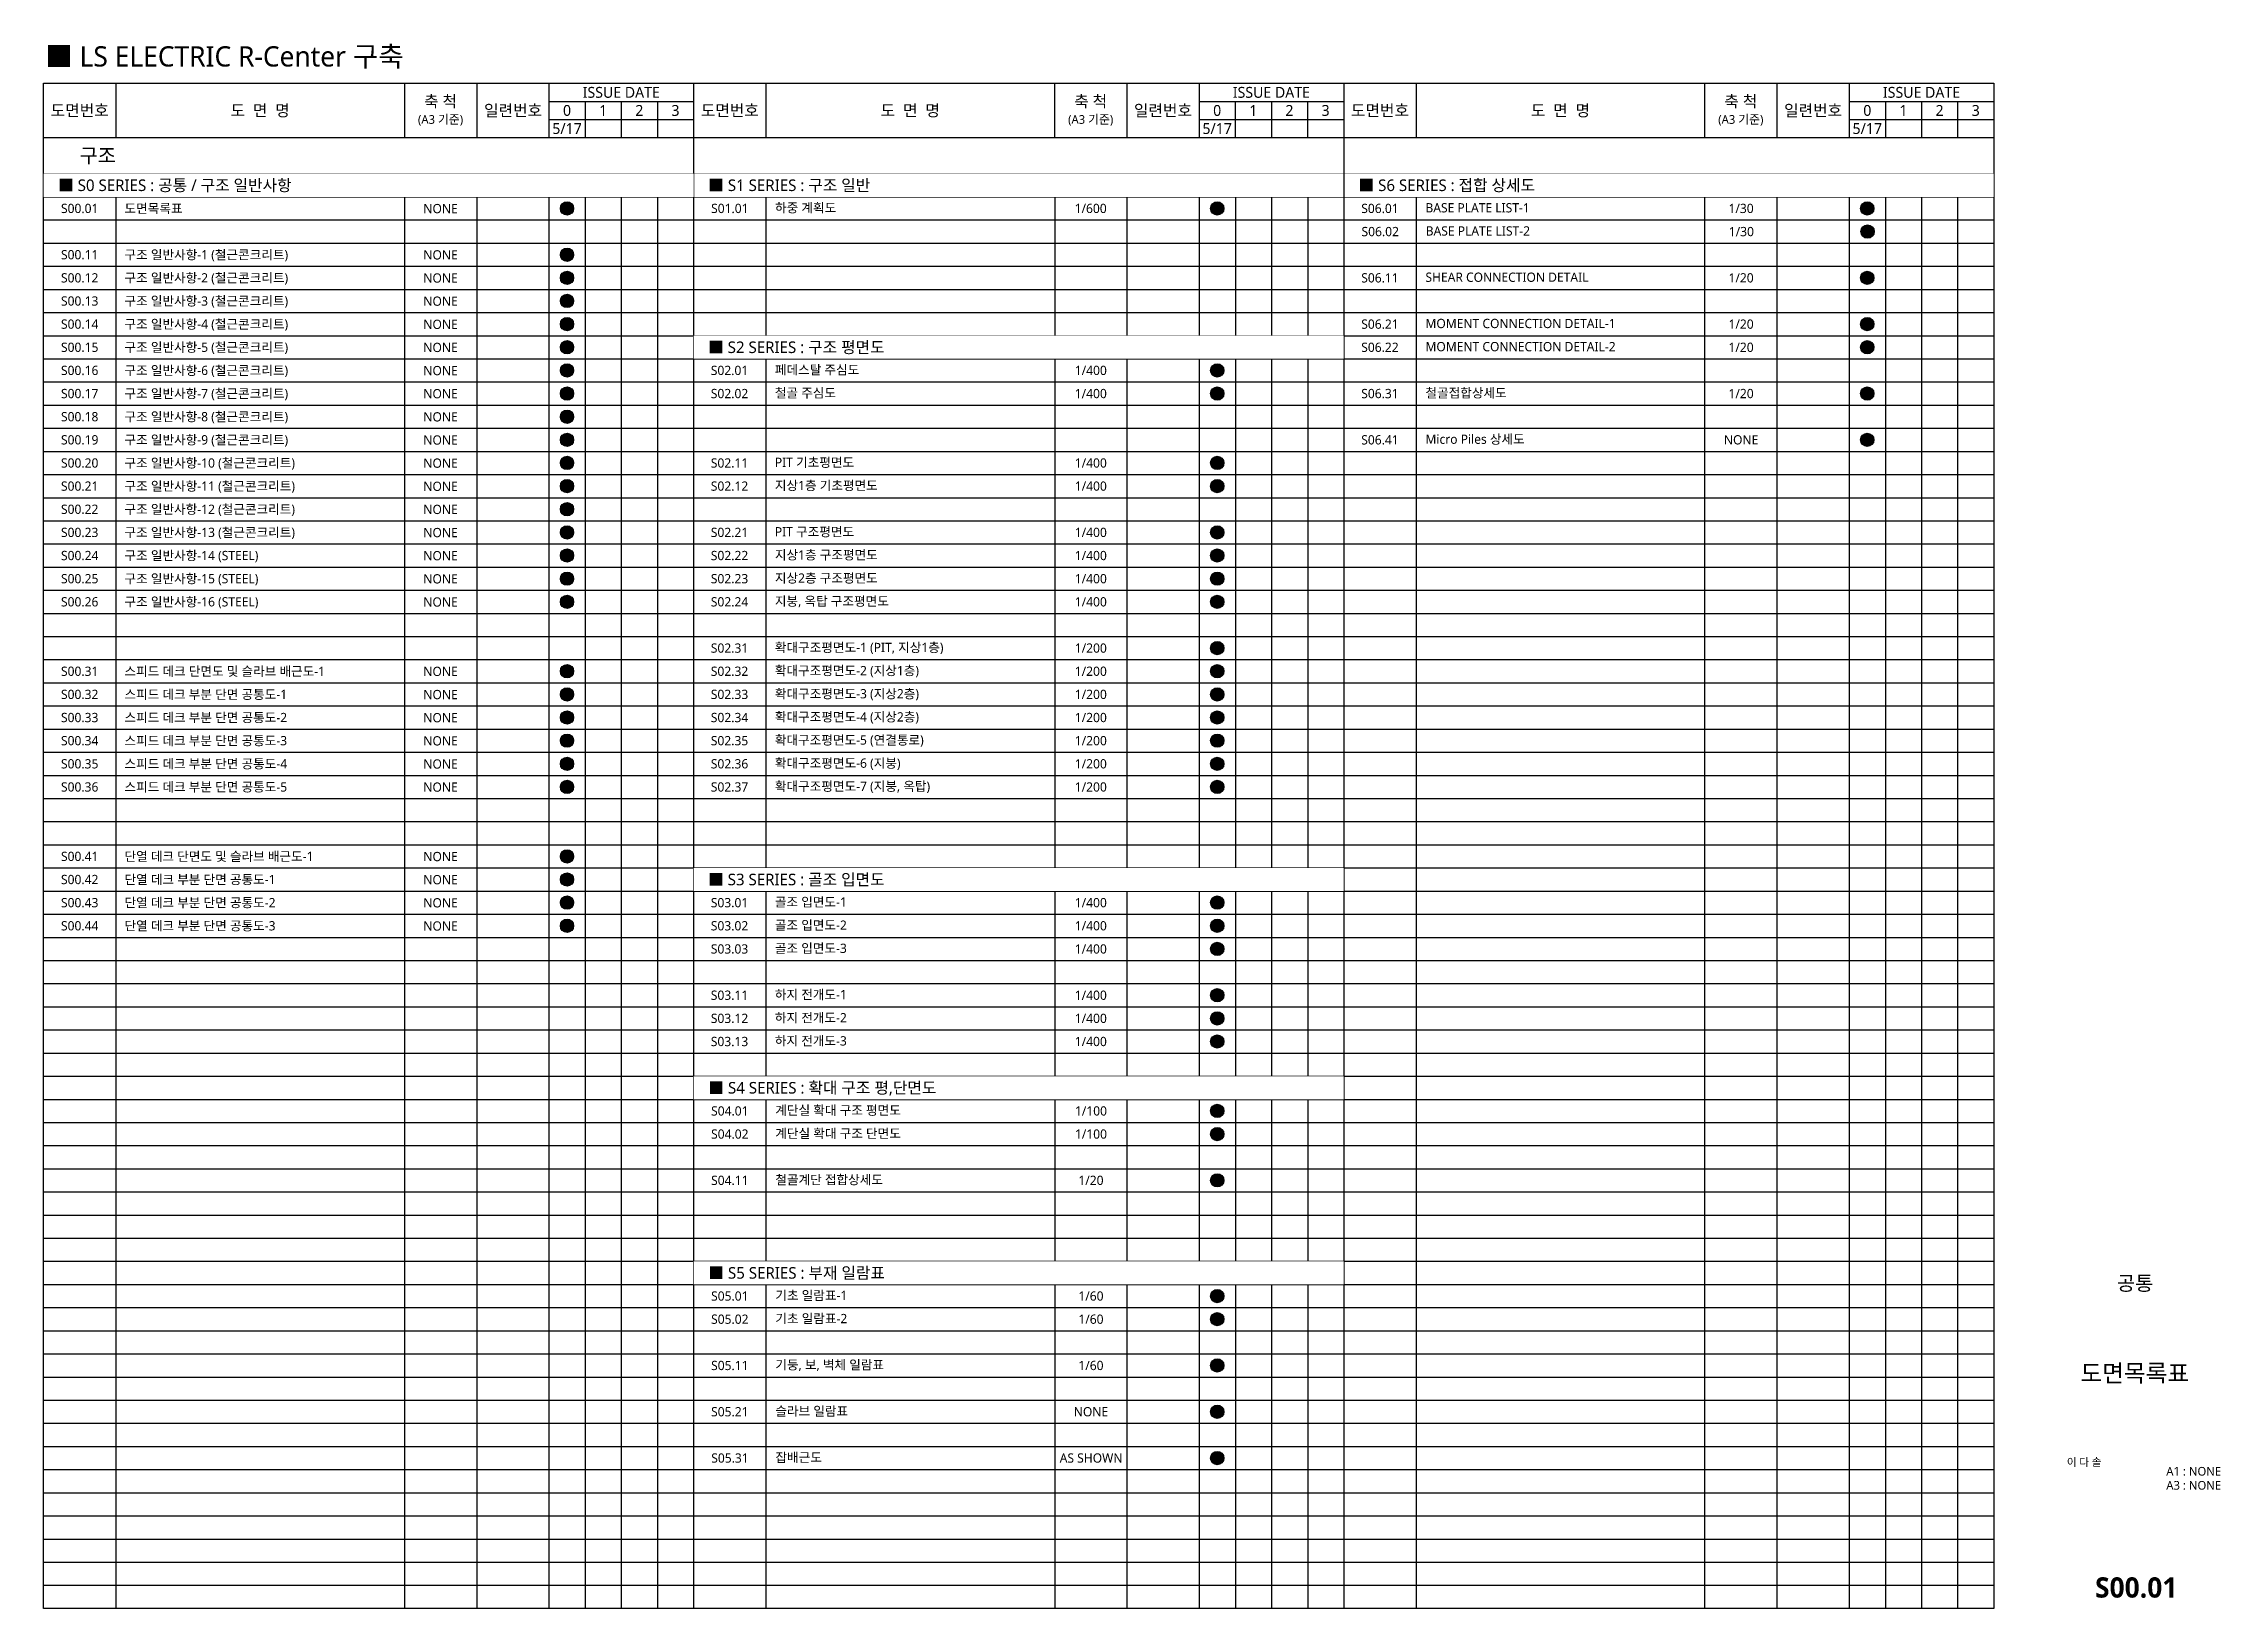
# Model space of a CAD drawing. Extents: x 104335 to 179624, y 61975 to 116074.
import ezdxf
from ezdxf.enums import TextEntityAlignment as Align

# ---------------------------------------------------------------- set-up
doc = ezdxf.new("R2010")
doc.units = 0
doc.header["$LTSCALE"] = 500
doc.header["$MEASUREMENT"] = 0
doc.layers.get('0').update_dxf_attribs({"linetype": 'CONTINUOUS'})
for name, color, linetype in [('ELE-3', 3, 'CONTINUOUS'), ('ELE-4', 4, 'CONTINUOUS'), ('Line', 8, 'CONTINUOUS'), ('TEX', 3, 'CONTINUOUS'), ('TEXT', 3, 'CONTINUOUS'), ('XR-SHEET$0$TITLE', 7, 'CONTINUOUS'), ('XR-SHEET$1$SHT', 5, 'CONTINUOUS'), ('XR-SHEET$1$TEXT', 3, 'CONTINUOUS')]:
    doc.layers.add(name, color=color, linetype=linetype)
doc.styles.add('S1', font='malgun.ttf')
doc.styles.add('XR-SHEET$0$굴림체(옥산)', font='malgun.ttf')
doc.styles.add('맑은고딕B', font='malgunbd.ttf')
doc.styles.add('스타일1', font='malgun.ttf')

# ---------------------------------------------------------------- blocks, each defined once
blk = doc.blocks.new('XR-TITLE')
at = {"layer": 'XR-SHEET$0$TITLE', "true_color": 0x000000, "style": 'XR-SHEET$0$굴림체(옥산)'}
for tag, height, p in [('동명칭', 6, (776.77, -457.26)), ('SCALE-A1', 3, (797.5, -522)), ('SCALE-A3', 3, (797.5, -527)), ('DATA', 3, (797.5, -540))]:
    blk.add_attdef(tag, text='', height=height, dxfattribs=at).set_placement(p, align=Align.MIDDLE)
for tag, height, p in [('TITLE1', 6, (776.5, -479.4)), ('TITLE4', 6, (776.5, -484.39)), ('TITLE2', 6, (776.5, -489)), ('TITLE5', 6, (776.5, -493.99)), ('TITLE3', 6, (776.5, -498.7)), ('NAME-1', 3, (760.16, -517.5)), ('NAME-2', 3, (760.16, -526.5)), ('A0.00', 7, (776.5, -561))]:
    blk.add_attdef(tag, text='', height=height, dxfattribs=at).set_placement(p, align=Align.MIDDLE_CENTER)

msp = doc.modelspace()

# ---------------------------------------------------------------- hatches: boundary and pattern name
h = msp.add_hatch(color=251)
edge = h.paths.add_edge_path()
edge.add_arc((167419, 109575), 230, 0, 360)
h = msp.add_hatch(color=251)
edge = h.paths.add_edge_path()
edge.add_arc((122439, 108775), 230, 0, 360)
h = msp.add_hatch(color=251)
edge = h.paths.add_edge_path()
edge.add_arc((122439, 107975), 230, 0, 360)
h = msp.add_hatch(color=251)
edge = h.paths.add_edge_path()
edge.add_arc((167409, 107975), 230, 0, 360)
h = msp.add_hatch(color=251)
edge = h.paths.add_edge_path()
edge.add_arc((122439, 107175), 230, 0, 360)
h = msp.add_hatch(color=251)
edge = h.paths.add_edge_path()
edge.add_arc((122439, 106375), 230, 0, 360)
h = msp.add_hatch(color=251)
edge = h.paths.add_edge_path()
edge.add_arc((167409, 106375), 230, 0, 360)
h = msp.add_hatch(color=251)
edge = h.paths.add_edge_path()
edge.add_arc((122439, 105575), 230, 0, 360)
h = msp.add_hatch(color=251)
edge = h.paths.add_edge_path()
edge.add_arc((167409, 105575), 230, 0, 360)
h = msp.add_hatch(color=251)
edge = h.paths.add_edge_path()
edge.add_arc((122439, 104775), 230, 0, 360)
h = msp.add_hatch(color=251)
edge = h.paths.add_edge_path()
edge.add_arc((122439, 103975), 230, 0, 360)
h = msp.add_hatch(color=251)
edge = h.paths.add_edge_path()
edge.add_arc((144929, 103975), 230, 0, 360)
h = msp.add_hatch(color=251)
edge = h.paths.add_edge_path()
edge.add_arc((167409, 103975), 230, 0, 360)
h = msp.add_hatch(color=251)
edge = h.paths.add_edge_path()
edge.add_arc((122439, 103175), 230, 0, 360)
h = msp.add_hatch(color=251)
edge = h.paths.add_edge_path()
edge.add_arc((122439, 102375), 230, 0, 360)
h = msp.add_hatch(color=251)
edge = h.paths.add_edge_path()
edge.add_arc((167409, 102375), 230, 0, 360)
h = msp.add_hatch(color=251)
edge = h.paths.add_edge_path()
edge.add_arc((122439, 101575), 230, 0, 360)
h = msp.add_hatch(color=251)
edge = h.paths.add_edge_path()
edge.add_arc((144929, 101575), 230, 0, 360)
h = msp.add_hatch(color=251)
edge = h.paths.add_edge_path()
edge.add_arc((122439, 100775), 230, 0, 360)
h = msp.add_hatch(color=251)
edge = h.paths.add_edge_path()
edge.add_arc((144929, 100775), 230, 0, 360)
h = msp.add_hatch(color=251)
edge = h.paths.add_edge_path()
edge.add_arc((122439, 99975), 230, 0, 360)
h = msp.add_hatch(color=251)
edge = h.paths.add_edge_path()
edge.add_arc((122439, 99175), 230, 0, 360)
h = msp.add_hatch(color=251)
edge = h.paths.add_edge_path()
edge.add_arc((144929, 99175), 230, 0, 360)
h = msp.add_hatch(color=251)
edge = h.paths.add_edge_path()
edge.add_arc((122439, 98375), 230, 0, 360)
h = msp.add_hatch(color=251)
edge = h.paths.add_edge_path()
edge.add_arc((144929, 98375), 230, 0, 360)
h = msp.add_hatch(color=251)
edge = h.paths.add_edge_path()
edge.add_arc((122439, 97575), 230, 0, 360)
h = msp.add_hatch(color=251)
edge = h.paths.add_edge_path()
edge.add_arc((144929, 97575), 230, 0, 360)
h = msp.add_hatch(color=251)
edge = h.paths.add_edge_path()
edge.add_arc((122439, 96775), 230, 0, 360)
h = msp.add_hatch(color=251)
edge = h.paths.add_edge_path()
edge.add_arc((144929, 96775), 230, 0, 360)
h = msp.add_hatch(color=251)
edge = h.paths.add_edge_path()
edge.add_arc((144929, 95175), 230, 0, 360)
h = msp.add_hatch(color=251)
edge = h.paths.add_edge_path()
edge.add_arc((122439, 94375), 230, 0, 360)
h = msp.add_hatch(color=251)
edge = h.paths.add_edge_path()
edge.add_arc((144929, 94375), 230, 0, 360)
h = msp.add_hatch(color=251)
edge = h.paths.add_edge_path()
edge.add_arc((122439, 93575), 230, 0, 360)
h = msp.add_hatch(color=251)
edge = h.paths.add_edge_path()
edge.add_arc((144929, 93575), 230, 0, 360)
h = msp.add_hatch(color=251)
edge = h.paths.add_edge_path()
edge.add_arc((122439, 92775), 230, 0, 360)
h = msp.add_hatch(color=251)
edge = h.paths.add_edge_path()
edge.add_arc((144929, 92775), 230, 0, 360)
h = msp.add_hatch(color=251)
edge = h.paths.add_edge_path()
edge.add_arc((122439, 91975), 230, 0, 360)
h = msp.add_hatch(color=251)
edge = h.paths.add_edge_path()
edge.add_arc((144929, 91975), 230, 0, 360)
h = msp.add_hatch(color=251)
edge = h.paths.add_edge_path()
edge.add_arc((122439, 91175), 230, 0, 360)
h = msp.add_hatch(color=251)
edge = h.paths.add_edge_path()
edge.add_arc((144929, 91175), 230, 0, 360)
h = msp.add_hatch(color=251)
edge = h.paths.add_edge_path()
edge.add_arc((122439, 90375), 230, 0, 360)
h = msp.add_hatch(color=251)
edge = h.paths.add_edge_path()
edge.add_arc((144929, 90375), 230, 0, 360)
h = msp.add_hatch(color=251)
edge = h.paths.add_edge_path()
edge.add_arc((122439, 87975), 230, 0, 360)
h = msp.add_hatch(color=251)
edge = h.paths.add_edge_path()
edge.add_arc((122439, 87175), 230, 0, 360)
h = msp.add_hatch(color=251)
edge = h.paths.add_edge_path()
edge.add_arc((122439, 86375), 230, 0, 360)
h = msp.add_hatch(color=251)
edge = h.paths.add_edge_path()
edge.add_arc((122439, 85575), 230, 0, 360)
h = msp.add_hatch(color=251)
edge = h.paths.add_edge_path()
edge.add_arc((144929, 85575), 230, 0, 360)
h = msp.add_hatch(color=251)
edge = h.paths.add_edge_path()
edge.add_arc((144929, 84775), 230, 0, 360)
h = msp.add_hatch(color=251)
edge = h.paths.add_edge_path()
edge.add_arc((144929, 83175), 230, 0, 360)
h = msp.add_hatch(color=251)
edge = h.paths.add_edge_path()
edge.add_arc((144929, 82375), 230, 0, 360)
h = msp.add_hatch(color=251)
edge = h.paths.add_edge_path()
edge.add_arc((144929, 81575), 230, 0, 360)
h = msp.add_hatch(color=251)
edge = h.paths.add_edge_path()
edge.add_arc((144929, 78375), 230, 0, 360)
h = msp.add_hatch(color=251)
edge = h.paths.add_edge_path()
edge.add_arc((144929, 76775), 230, 0, 360)
h = msp.add_hatch(color=251)
edge = h.paths.add_edge_path()
edge.add_arc((144929, 71975), 230, 0, 360)
h = msp.add_hatch(color=251)
edge = h.paths.add_edge_path()
edge.add_arc((144929, 70375), 230, 0, 360)
h = msp.add_hatch(color=251)
edge = h.paths.add_edge_path()
edge.add_arc((144929, 68775), 230, 0, 360)
h = msp.add_hatch(color=251)
edge = h.paths.add_edge_path()
edge.add_arc((144929, 67175), 230, 0, 360)

# ---------------------------------------------------------------- linework, layer by layer
at = {"layer": 'ELE-3'}
for p, q in [((106835, 114700), (106835, 112825)), ((116815, 114700), (116815, 112825)), ((119315, 114700), (119315, 112825)), ((121815, 114700), (121815, 112825)), ((129320, 114700), (129320, 112825)), ((139300, 114700), (139300, 112825)), ((141800, 114700), (141800, 112825)), ((144300, 114700), (144300, 112825)), ((151805, 114700), (151805, 112825)), ((161785, 114700), (161785, 112825)), ((164285, 114700), (164285, 112825)), ((166785, 114700), (166785, 112825)), ((104335, 112825), (171785, 112825))]:
    msp.add_line(p, q, dxfattribs=at)
msp.add_lwpolyline([(104335, 114700), (171785, 114700), (171785, 61975), (104335, 61975)], close=True, dxfattribs=at)
at = {"layer": 'ELE-4'}
for p, q in [((121815, 114075), (126815, 114075)), ((123065, 114075), (123065, 112825)), ((124315, 114075), (124315, 112825)), ((125565, 114075), (125565, 112825)), ((144300, 114075), (149300, 114075)), ((145550, 114075), (145550, 112825)), ((146800, 114075), (146800, 112825)), ((148050, 114075), (148050, 112825)), ((166785, 114075), (171785, 114075)), ((168035, 114075), (168035, 112825)), ((169285, 114075), (169285, 112825)), ((170535, 114075), (170535, 112825)), ((121815, 113450), (126815, 113450)), ((144300, 113450), (149300, 113450)), ((166785, 113450), (171785, 113450)), ((104335, 111575), (171785, 111575)), ((129320, 111575), (129320, 61975)), ((139305, 111575), (139305, 61975)), ((141805, 111575), (141805, 61975)), ((144305, 111575), (144305, 61975)), ((145555, 111575), (145555, 61975)), ((146805, 111575), (146805, 61975)), ((148055, 111575), (148055, 61975)), ((104335, 110775), (171785, 110775)), ((106835, 110775), (106835, 61975)), ((116815, 110775), (116815, 61975)), ((119315, 110775), (119315, 61975)), ((121815, 110775), (121815, 61975)), ((123065, 110775), (123065, 61975)), ((124315, 110775), (124315, 61975)), ((125565, 110775), (125565, 61975)), ((151805, 110775), (151805, 61975)), ((161785, 110775), (161785, 61975)), ((164285, 110775), (164285, 61975)), ((166785, 110775), (166785, 61975)), ((168035, 110775), (168035, 61975)), ((169285, 110775), (169285, 61975)), ((170535, 110775), (170535, 61975))]:
    msp.add_line(p, q, dxfattribs=at)
at = {"layer": 'Line'}
for p, q in [((104335, 109975), (171785, 109975)), ((104335, 109175), (171785, 109175)), ((104335, 108375), (171785, 108375)), ((104335, 107575), (171785, 107575)), ((104335, 106775), (171785, 106775)), ((104335, 105975), (171785, 105975)), ((104335, 105175), (171785, 105175)), ((104335, 104375), (171785, 104375)), ((104335, 103575), (171785, 103575)), ((104335, 102775), (171785, 102775)), ((104335, 101975), (171785, 101975)), ((104335, 101175), (171785, 101175)), ((104335, 100375), (171785, 100375)), ((104335, 99575), (171785, 99575)), ((104335, 98775), (171785, 98775)), ((104335, 97975), (171785, 97975)), ((104335, 97175), (171785, 97175)), ((104335, 96375), (171785, 96375)), ((104335, 95575), (171785, 95575)), ((104335, 94775), (171785, 94775)), ((104335, 93975), (171785, 93975)), ((104335, 93175), (171785, 93175)), ((104335, 92375), (171785, 92375)), ((104335, 91575), (171785, 91575)), ((104335, 90775), (171785, 90775)), ((104335, 89975), (171785, 89975)), ((104335, 89175), (171785, 89175)), ((104335, 88375), (171785, 88375)), ((104335, 87575), (171785, 87575)), ((104335, 86775), (171785, 86775)), ((104335, 85975), (171785, 85975)), ((104335, 85175), (171785, 85175)), ((104335, 84375), (171785, 84375)), ((104335, 83575), (171785, 83575)), ((104335, 82775), (171785, 82775)), ((104335, 81975), (171785, 81975)), ((104335, 81175), (171785, 81175)), ((104335, 80375), (171785, 80375)), ((104335, 79575), (171785, 79575)), ((104335, 78775), (171785, 78775)), ((104335, 77975), (171785, 77975)), ((104335, 77175), (171785, 77175)), ((104335, 76375), (171785, 76375)), ((104335, 75575), (171785, 75575)), ((104335, 74775), (171785, 74775)), ((104335, 73975), (171785, 73975)), ((104335, 73175), (171785, 73175)), ((104335, 72375), (171785, 72375)), ((104335, 71575), (171785, 71575)), ((104335, 70775), (171785, 70775)), ((104335, 69975), (171785, 69975)), ((104335, 69175), (171785, 69175)), ((104335, 68375), (171785, 68375)), ((104335, 67575), (171785, 67575)), ((104335, 66775), (171785, 66775)), ((104335, 65975), (171785, 65975)), ((104335, 65175), (171785, 65175)), ((104335, 64375), (171785, 64375)), ((104335, 63575), (171785, 63575)), ((104335, 62775), (171785, 62775))]:
    msp.add_line(p, q, dxfattribs=at)
at = {"layer": 'TEXT', "color": 4}
for centre in [(167419, 109575), (122439, 108775), (122439, 107975), (167409, 107975), (122439, 107175), (122439, 106375), (167409, 106375), (122439, 105575), (167409, 105575), (122439, 104775), (122439, 103975), (144929, 103975), (167409, 103975), (122439, 103175), (122439, 102375), (167409, 102375), (122439, 101575), (144929, 101575), (122439, 100775), (144929, 100775), (122439, 99975), (122439, 99175), (144929, 99175), (122439, 98375), (144929, 98375), (122439, 97575), (144929, 97575), (122439, 96775), (144929, 96775), (144929, 95175), (122439, 94375), (144929, 94375), (122439, 93575), (144929, 93575), (122439, 92775), (144929, 92775), (122439, 91975), (144929, 91975), (122439, 91175), (144929, 91175), (122439, 90375), (144929, 90375), (122439, 87975), (122439, 87175), (122439, 86375), (122439, 85575), (144929, 85575), (144929, 84775), (144929, 83175), (144929, 82375), (144929, 81575), (144929, 78375), (144929, 76775), (144929, 71975), (144929, 70375), (144929, 68775), (144929, 67175)]:
    msp.add_circle(centre, 230, dxfattribs=at)

# ---------------------------------------------------------------- block references
at = {"layer": 'TEXT'}
ref = msp.add_blockref('XR-TITLE', (99060, 59400), dxfattribs=dict(at, xscale=100.0000022461945, yscale=100.0000022461945, zscale=100.0000022461945))
ref.add_attrib('TITLE2', '도면목록표', dxfattribs={"layer": 'XR-SHEET$1$SHT', "color": 4, "true_color": 0x000004, "height": 600, "style": '맑은고딕B'}).set_placement((176660, 70109), align=Align.MIDDLE_CENTER)
ref.add_attrib('NAME-1', '이 다 솔', dxfattribs={"layer": 'XR-SHEET$1$TEXT', "color": 3, "true_color": 0x000003, "height": 270, "style": '스타일1'}).set_placement((174310, 67033, 1377), align=Align.MIDDLE_LEFT)
ref.add_attrib('SCALE-A1', 'A1 : NONE', dxfattribs={"layer": 'XR-SHEET$1$SHT', "color": 3, "true_color": 0x000003, "height": 300, "style": '스타일1'}).set_placement((178699, 66717), align=Align.MIDDLE_CENTER)
ref.add_attrib('SCALE-A3', 'A3 : NONE', dxfattribs={"layer": 'XR-SHEET$1$SHT', "color": 3, "true_color": 0x000003, "height": 300, "style": '스타일1'}).set_placement((178699, 66231), align=Align.MIDDLE_CENTER)
ref.add_attrib('A0.00', 'S00.01', dxfattribs={"layer": 'XR-SHEET$1$SHT', "color": 4, "true_color": 0x000004, "height": 700, "style": '맑은고딕B'}).set_placement((176710, 62700), align=Align.MIDDLE_CENTER)

# ---------------------------------------------------------------- texts
at = {"layer": 'TEX', "style": '스타일1'}
for s, p in [('NONE', (118065, 110369)), ('S06.02', (150565, 109575)), ('1/30', (163055, 109575)), ('NONE', (118065, 108769)), ('NONE', (118065, 107969)), ('S06.11', (150555, 107975)), ('1/20', (163045, 107975)), ('NONE', (118065, 107169)), ('NONE', (118065, 106369)), ('S06.21', (150555, 106375)), ('1/20', (163045, 106375)), ('NONE', (118065, 105569)), ('S06.22', (150555, 105575)), ('1/20', (163045, 105575)), ('NONE', (118065, 104769)), ('NONE', (118065, 103969)), ('S06.31', (150555, 103975)), ('1/20', (163045, 103975)), ('NONE', (118065, 103169)), ('NONE', (118065, 102369)), ('S06.41', (150555, 102375)), ('NONE', (163045, 102375)), ('NONE', (118065, 101569)), ('NONE', (118065, 100769)), ('NONE', (118065, 99969)), ('NONE', (118065, 99169)), ('NONE', (118065, 98369)), ('NONE', (118065, 97569)), ('NONE', (118065, 96769)), ('NONE', (118065, 94369)), ('NONE', (118065, 93569)), ('NONE', (118065, 92769)), ('NONE', (118065, 91969)), ('NONE', (118065, 91169)), ('NONE', (118065, 90369)), ('NONE', (118065, 87969)), ('NONE', (118065, 87169)), ('NONE', (118065, 86369)), ('NONE', (118065, 85569)), ('S05.31', (128075, 67175)), ('AS SHOWN', (140565, 67175))]:
    msp.add_text(s, height=320, dxfattribs=at).set_placement(p, align=Align.MIDDLE_CENTER)
for s, p in [('BASE PLATE LIST-2', (152138, 109437)), ('SHEAR CONNECTION DETAIL', (152128, 107837)), ('MOMENT CONNECTION DETAIL-1', (152128, 106237)), ('MOMENT CONNECTION DETAIL-2', (152128, 105437)), ('철골접합상세도', (152128, 103837)), ('Micro Piles 상세도', (152128, 102237)), ('잡배근도', (129648, 67037))]:
    msp.add_text(s, height=320, dxfattribs=at).set_placement(p)
at = {"layer": 'TEXT'}
for s, height, style, p in [('■ LS ELECTRIC R-Center 구축', 700, '스타일1', (104389, 115281)), ('페데스탈 주심도', 320, 'S1', (129628, 104637)), ('철골 주심도', 320, 'S1', (129628, 103837)), ('PIT 기초평면도', 320, 'S1', (129628, 101437)), ('지상1층 기초평면도', 320, 'S1', (129628, 100637)), ('PIT 구조평면도', 320, 'S1', (129628, 99037)), ('지상1층 구조평면도', 320, 'S1', (129628, 98237)), ('지상2층 구조평면도', 320, 'S1', (129628, 97437)), ('지붕, 옥탑 구조평면도', 320, 'S1', (129628, 96637)), ('확대구조평면도-1 (PIT, 지상1층)', 320, 'S1', (129628, 95037)), ('확대구조평면도-2 (지상1층)', 320, 'S1', (129628, 94237)), ('확대구조평면도-3 (지상2층)', 320, 'S1', (129628, 93437)), ('확대구조평면도-4 (지상2층)', 320, 'S1', (129628, 92637)), ('확대구조평면도-5 (연결통로)', 320, 'S1', (129628, 91837)), ('확대구조평면도-6 (지붕)', 320, 'S1', (129628, 91037)), ('확대구조평면도-7 (지붕, 옥탑)', 320, 'S1', (129628, 90237)), ('골조 입면도-2', 320, 'S1', (129628, 85437)), ('골조 입면도-3', 320, 'S1', (129628, 84637)), ('하지 전개도-1', 320, 'S1', (129628, 83037)), ('하지 전개도-2', 320, 'S1', (129628, 82237)), ('하지 전개도-3', 320, 'S1', (129628, 81437)), ('계단실 확대 구조 평면도', 320, 'S1', (129643, 79037)), ('계단실 확대 구조 단면도', 320, 'S1', (129643, 78237)), ('철골계단 접합상세도', 320, 'S1', (129643, 76637)), ('기초 일람표-1', 320, 'S1', (129643, 72637)), ('기초 일람표-2', 320, 'S1', (129643, 71837)), ('기둥, 보, 벽체 일람표', 320, 'S1', (129643, 70237)), ('슬라브 일람표', 320, 'S1', (129643, 68637))]:
    msp.add_text(s, height=height, dxfattribs=dict(at, style=style)).set_placement(p)
for s, height, style, p in [('ISSUE DATE', 375, '스타일1', (124315, 114387)), ('ISSUE DATE', 375, '스타일1', (146800, 114387)), ('ISSUE DATE', 375, '스타일1', (169285, 114387)), ('도면번호', 400, '스타일1', (105585, 113762)), ('도  면  명', 400, '스타일1', (111825, 113762)), ('축 척', 400, '스타일1', (118065, 114075)), ('일련번호', 400, '스타일1', (120573, 113762)), ('0', 375, '스타일1', (122440, 113762)), ('1', 375, '스타일1', (123690, 113762)), ('2', 375, '스타일1', (124940, 113762)), ('3', 375, '스타일1', (126190, 113762)), ('도면번호', 400, '스타일1', (128070, 113762)), ('도  면  명', 400, '스타일1', (134310, 113762)), ('축 척', 400, '스타일1', (140550, 114075)), ('일련번호', 400, '스타일1', (143050, 113762)), ('0', 375, '스타일1', (144925, 113762)), ('1', 375, '스타일1', (146175, 113762)), ('2', 375, '스타일1', (147425, 113762)), ('3', 375, '스타일1', (148675, 113762)), ('도면번호', 400, '스타일1', (150555, 113762)), ('도  면  명', 400, '스타일1', (156795, 113762)), ('축 척', 400, '스타일1', (163035, 114075)), ('일련번호', 400, '스타일1', (165535, 113762)), ('0', 375, '스타일1', (167410, 113762)), ('1', 375, '스타일1', (168660, 113762)), ('2', 375, '스타일1', (169910, 113762)), ('3', 375, '스타일1', (171160, 113762)), ('(A3 기준)', 300, '스타일1', (118065, 113450)), ('5/17', 375, '스타일1', (122440, 113137)), ('(A3 기준)', 300, '스타일1', (140550, 113450)), ('5/17', 375, '스타일1', (144925, 113137)), ('(A3 기준)', 300, '스타일1', (163035, 113450)), ('5/17', 375, '스타일1', (167410, 113137)), ('S00.01', 320, '스타일1', (105585, 110375)), ('S00.11', 320, '스타일1', (105585, 108775)), ('S00.12', 320, '스타일1', (105585, 107975)), ('S00.13', 320, '스타일1', (105585, 107175)), ('S00.14', 320, '스타일1', (105585, 106375)), ('S00.15', 320, '스타일1', (105585, 105575)), ('S00.16', 320, '스타일1', (105585, 104775)), ('S02.01', 320, '스타일1', (128060, 104775)), ('1/400', 320, 'S1', (140555, 104775)), ('S00.17', 320, '스타일1', (105585, 103975)), ('S02.02', 320, '스타일1', (128060, 103975)), ('1/400', 320, 'S1', (140555, 103975)), ('S00.18', 320, '스타일1', (105585, 103175)), ('S00.19', 320, '스타일1', (105585, 102375)), ('S00.20', 320, '스타일1', (105585, 101575)), ('S02.11', 320, '스타일1', (128060, 101575)), ('1/400', 320, 'S1', (140555, 101575)), ('S00.21', 320, '스타일1', (105585, 100775)), ('S02.12', 320, '스타일1', (128060, 100775)), ('1/400', 320, 'S1', (140555, 100775)), ('S00.22', 320, '스타일1', (105585, 99975)), ('S00.23', 320, '스타일1', (105585, 99175)), ('S02.21', 320, '스타일1', (128060, 99175)), ('1/400', 320, 'S1', (140555, 99175)), ('S00.24', 320, '스타일1', (105585, 98375)), ('S02.22', 320, '스타일1', (128060, 98375)), ('1/400', 320, 'S1', (140555, 98375)), ('S00.25', 320, '스타일1', (105585, 97575)), ('S02.23', 320, '스타일1', (128060, 97575)), ('1/400', 320, 'S1', (140555, 97575)), ('S00.26', 320, '스타일1', (105585, 96775)), ('S02.24', 320, '스타일1', (128060, 96775)), ('1/400', 320, 'S1', (140555, 96775)), ('S02.31', 320, '스타일1', (128060, 95175)), ('1/200', 320, 'S1', (140555, 95175)), ('S00.31', 320, '스타일1', (105585, 94375)), ('S02.32', 320, '스타일1', (128060, 94375)), ('1/200', 320, 'S1', (140555, 94375)), ('S00.32', 320, '스타일1', (105585, 93575)), ('S02.33', 320, '스타일1', (128060, 93575)), ('1/200', 320, 'S1', (140555, 93575)), ('S00.33', 320, '스타일1', (105585, 92775)), ('S02.34', 320, '스타일1', (128060, 92775)), ('1/200', 320, 'S1', (140555, 92775)), ('S00.34', 320, '스타일1', (105585, 91975)), ('S02.35', 320, '스타일1', (128060, 91975)), ('1/200', 320, 'S1', (140555, 91975)), ('S00.35', 320, '스타일1', (105585, 91175)), ('S02.36', 320, '스타일1', (128060, 91175)), ('1/200', 320, 'S1', (140555, 91175)), ('S00.36', 320, '스타일1', (105585, 90375)), ('S02.37', 320, '스타일1', (128060, 90375)), ('1/200', 320, 'S1', (140555, 90375)), ('S00.41', 320, '스타일1', (105585, 87975)), ('S00.42', 320, '스타일1', (105585, 87175)), ('S00.43', 320, '스타일1', (105585, 86375)), ('S00.44', 320, '스타일1', (105585, 85575)), ('S03.02', 320, '스타일1', (128060, 85575)), ('1/400', 320, 'S1', (140555, 85575)), ('S03.03', 320, '스타일1', (128060, 84775)), ('1/400', 320, 'S1', (140555, 84775)), ('S03.11', 320, '스타일1', (128060, 83175)), ('1/400', 320, 'S1', (140555, 83175)), ('S03.12', 320, '스타일1', (128060, 82375)), ('1/400', 320, 'S1', (140555, 82375)), ('S03.13', 320, '스타일1', (128060, 81575)), ('1/400', 320, 'S1', (140555, 81575)), ('S04.01', 320, '스타일1', (128070, 79175)), ('1/100', 320, 'S1', (140560, 79175)), ('S04.02', 320, '스타일1', (128070, 78375)), ('1/100', 320, 'S1', (140560, 78375)), ('S04.11', 320, '스타일1', (128070, 76775)), ('1/20', 320, 'S1', (140560, 76775)), ('공통', 500, '스타일1', (176672, 73218)), ('S05.01', 320, '스타일1', (128070, 72775)), ('1/60', 320, 'S1', (140560, 72775)), ('S05.02', 320, '스타일1', (128070, 71975)), ('1/60', 320, 'S1', (140560, 71975)), ('S05.11', 320, '스타일1', (128070, 70375)), ('1/60', 320, 'S1', (140560, 70375)), ('S05.21', 320, '스타일1', (128070, 68775)), ('NONE', 320, 'S1', (140560, 68775))]:
    msp.add_text(s, height=height, dxfattribs=dict(at, style=style)).set_placement(p, align=Align.MIDDLE_CENTER)
at = {"layer": 'TEXT', "style": '스타일1'}
for s, height, p in [('구조', 500, (105585, 112200)), ('도면목록표', 320, (107135, 110375)), ('구조 일반사항-1 (철근콘크리트)', 320, (107135, 108775)), ('구조 일반사항-2 (철근콘크리트)', 320, (107135, 107975)), ('구조 일반사항-3 (철근콘크리트)', 320, (107135, 107175)), ('구조 일반사항-4 (철근콘크리트)', 320, (107135, 106375)), ('구조 일반사항-5 (철근콘크리트)', 320, (107135, 105575)), ('구조 일반사항-6 (철근콘크리트)', 320, (107135, 104775)), ('구조 일반사항-7 (철근콘크리트)', 320, (107135, 103975)), ('구조 일반사항-8 (철근콘크리트)', 320, (107135, 103175)), ('구조 일반사항-9 (철근콘크리트)', 320, (107135, 102375)), ('구조 일반사항-10 (철근콘크리트)', 320, (107135, 101575)), ('구조 일반사항-11 (철근콘크리트)', 320, (107135, 100775)), ('구조 일반사항-12 (철근콘크리트)', 320, (107135, 99975)), ('구조 일반사항-13 (철근콘크리트)', 320, (107135, 99175)), ('구조 일반사항-14 (STEEL)', 320, (107135, 98375)), ('구조 일반사항-15 (STEEL)', 320, (107135, 97575)), ('구조 일반사항-16 (STEEL)', 320, (107135, 96775)), ('스피드 데크 단면도 및 슬라브 배근도-1', 320, (107135, 94375)), ('스피드 데크 부분 단면 공통도-1', 320, (107135, 93575)), ('스피드 데크 부분 단면 공통도-2', 320, (107135, 92775)), ('스피드 데크 부분 단면 공통도-3', 320, (107135, 91975)), ('스피드 데크 부분 단면 공통도-4', 320, (107135, 91175)), ('스피드 데크 부분 단면 공통도-5', 320, (107135, 90375)), ('단열 데크 단면도 및 슬라브 배근도-1', 320, (107135, 87975)), ('단열 데크 부분 단면 공통도-1', 320, (107135, 87175)), ('단열 데크 부분 단면 공통도-2', 320, (107135, 86375)), ('단열 데크 부분 단면 공통도-3', 320, (107135, 85575))]:
    msp.add_text(s, height=height, dxfattribs=at).set_placement(p, align=Align.MIDDLE_LEFT)

# ---------------------------------------------------------------- next in the draw order: wipeouts: each hides what was drawn before it
msp.add_wipeout([(126815, 111575), (149295, 111575), (149295, 110775), (126815, 110775)]).dxf.layer = 'ELE-4'

# ---------------------------------------------------------------- next in the draw order: hatches: boundary and pattern name
h = msp.add_hatch(color=251)
edge = h.paths.add_edge_path()
edge.add_arc((144929, 110375), 230, 0, 360)

# ---------------------------------------------------------------- next in the draw order: linework, layer by layer
at = {"layer": 'ELE-3'}
msp.add_line((126815, 114700), (126815, 61975), dxfattribs=at)
at = {"layer": 'TEXT', "color": 4}
msp.add_circle((144929, 110375), 230, dxfattribs=at)

# ---------------------------------------------------------------- next in the draw order: texts
at = {"layer": 'TEXT', "style": '스타일1'}
msp.add_text('■ S1 SERIES : 구조 일반', height=400, dxfattribs=at).set_placement((127320, 111175), align=Align.MIDDLE_LEFT)
at = {"layer": 'TEXT'}
for s, style, p in [('S01.01', '스타일1', (128070, 110375)), ('1/600', 'S1', (140550, 110375))]:
    msp.add_text(s, height=320, dxfattribs=dict(at, style=style)).set_placement(p, align=Align.MIDDLE_CENTER)
at = {"layer": 'TEXT', "style": 'S1'}
msp.add_text('하중 계획도', height=320, dxfattribs=at).set_placement((129633, 110237))

# ---------------------------------------------------------------- next in the draw order: wipeouts: each hides what was drawn before it
msp.add_wipeout([(149295, 111575), (171775, 111575), (171775, 110775), (149295, 110775)]).dxf.layer = 'ELE-4'

# ---------------------------------------------------------------- next in the draw order: hatches: boundary and pattern name
h = msp.add_hatch(color=251)
edge = h.paths.add_edge_path()
edge.add_arc((167409, 110375), 230, 0, 360)

# ---------------------------------------------------------------- next in the draw order: linework, layer by layer
at = {"layer": 'ELE-3'}
msp.add_line((149300, 114700), (149300, 61975), dxfattribs=at)
at = {"layer": 'TEXT', "color": 4}
msp.add_circle((167409, 110375), 230, dxfattribs=at)

# ---------------------------------------------------------------- next in the draw order: texts
at = {"layer": 'TEX', "style": '스타일1'}
for s, p in [('S06.01', (150555, 110375)), ('1/30', (163045, 110375))]:
    msp.add_text(s, height=320, dxfattribs=at).set_placement(p, align=Align.MIDDLE_CENTER)
msp.add_text('BASE PLATE LIST-1', height=320, dxfattribs=at).set_placement((152128, 110237))
at = {"layer": 'TEXT', "style": '스타일1'}
msp.add_text('■ S6 SERIES : 접합 상세도', height=400, dxfattribs=at).set_placement((149810, 111175), align=Align.MIDDLE_LEFT)

# ---------------------------------------------------------------- next in the draw order: wipeouts: each hides what was drawn before it
msp.add_wipeout([(104335, 111575), (126815, 111575), (126815, 110775), (104335, 110775)]).dxf.layer = 'ELE-4'

# ---------------------------------------------------------------- next in the draw order: hatches: boundary and pattern name
h = msp.add_hatch(color=251)
edge = h.paths.add_edge_path()
edge.add_arc((122439, 110375), 230, 0, 360)

# ---------------------------------------------------------------- next in the draw order: linework, layer by layer
at = {"layer": 'TEXT', "color": 4}
msp.add_circle((122439, 110375), 230, dxfattribs=at)

# ---------------------------------------------------------------- next in the draw order: texts
at = {"layer": 'TEXT', "style": '스타일1'}
msp.add_text('■ S0 SERIES : 공통 / 구조 일반사항', height=400, dxfattribs=at).set_placement((104835, 111175), align=Align.MIDDLE_LEFT)

# ---------------------------------------------------------------- next in the draw order: wipeouts: each hides what was drawn before it
for points in [[(126815, 105975), (149295, 105975), (149295, 105175), (126815, 105175)], [(126815, 87575), (149295, 87575), (149295, 86775), (126815, 86775)], [(126815, 80375), (149295, 80375), (149295, 79575), (126815, 79575)], [(126815, 73975), (149295, 73975), (149295, 73175), (126815, 73175)]]:
    msp.add_wipeout(points).dxf.layer = 'ELE-4'

# ---------------------------------------------------------------- next in the draw order: hatches: boundary and pattern name
h = msp.add_hatch(color=251)
edge = h.paths.add_edge_path()
edge.add_arc((144929, 104775), 230, 0, 360)
h = msp.add_hatch(color=251)
edge = h.paths.add_edge_path()
edge.add_arc((144929, 86375), 230, 0, 360)
h = msp.add_hatch(color=251)
edge = h.paths.add_edge_path()
edge.add_arc((144929, 79175), 230, 0, 360)
h = msp.add_hatch(color=251)
edge = h.paths.add_edge_path()
edge.add_arc((144929, 72775), 230, 0, 360)

# ---------------------------------------------------------------- next in the draw order: linework, layer by layer
at = {"layer": 'TEXT', "color": 4}
for centre in [(144929, 104775), (144929, 86375), (144929, 79175), (144929, 72775)]:
    msp.add_circle(centre, 230, dxfattribs=at)

# ---------------------------------------------------------------- next in the draw order: texts
at = {"layer": 'TEXT', "style": '스타일1'}
for s, p in [('■ S2 SERIES : 구조 평면도', (127315, 105575)), ('■ S3 SERIES : 골조 입면도', (127315, 87175)), ('■ S4 SERIES : 확대 구조 평,단면도', (127325, 79975)), ('■ S5 SERIES : 부재 일람표', (127325, 73575))]:
    msp.add_text(s, height=400, dxfattribs=at).set_placement(p, align=Align.MIDDLE_LEFT)
at = {"layer": 'TEXT', "style": 'S1'}
msp.add_text('골조 입면도-1', height=320, dxfattribs=at).set_placement((129628, 86237))
at = {"layer": 'TEXT'}
for s, style, p in [('S03.01', '스타일1', (128060, 86375)), ('1/400', 'S1', (140555, 86375))]:
    msp.add_text(s, height=320, dxfattribs=dict(at, style=style)).set_placement(p, align=Align.MIDDLE_CENTER)

doc.saveas('drawing.dxf')
